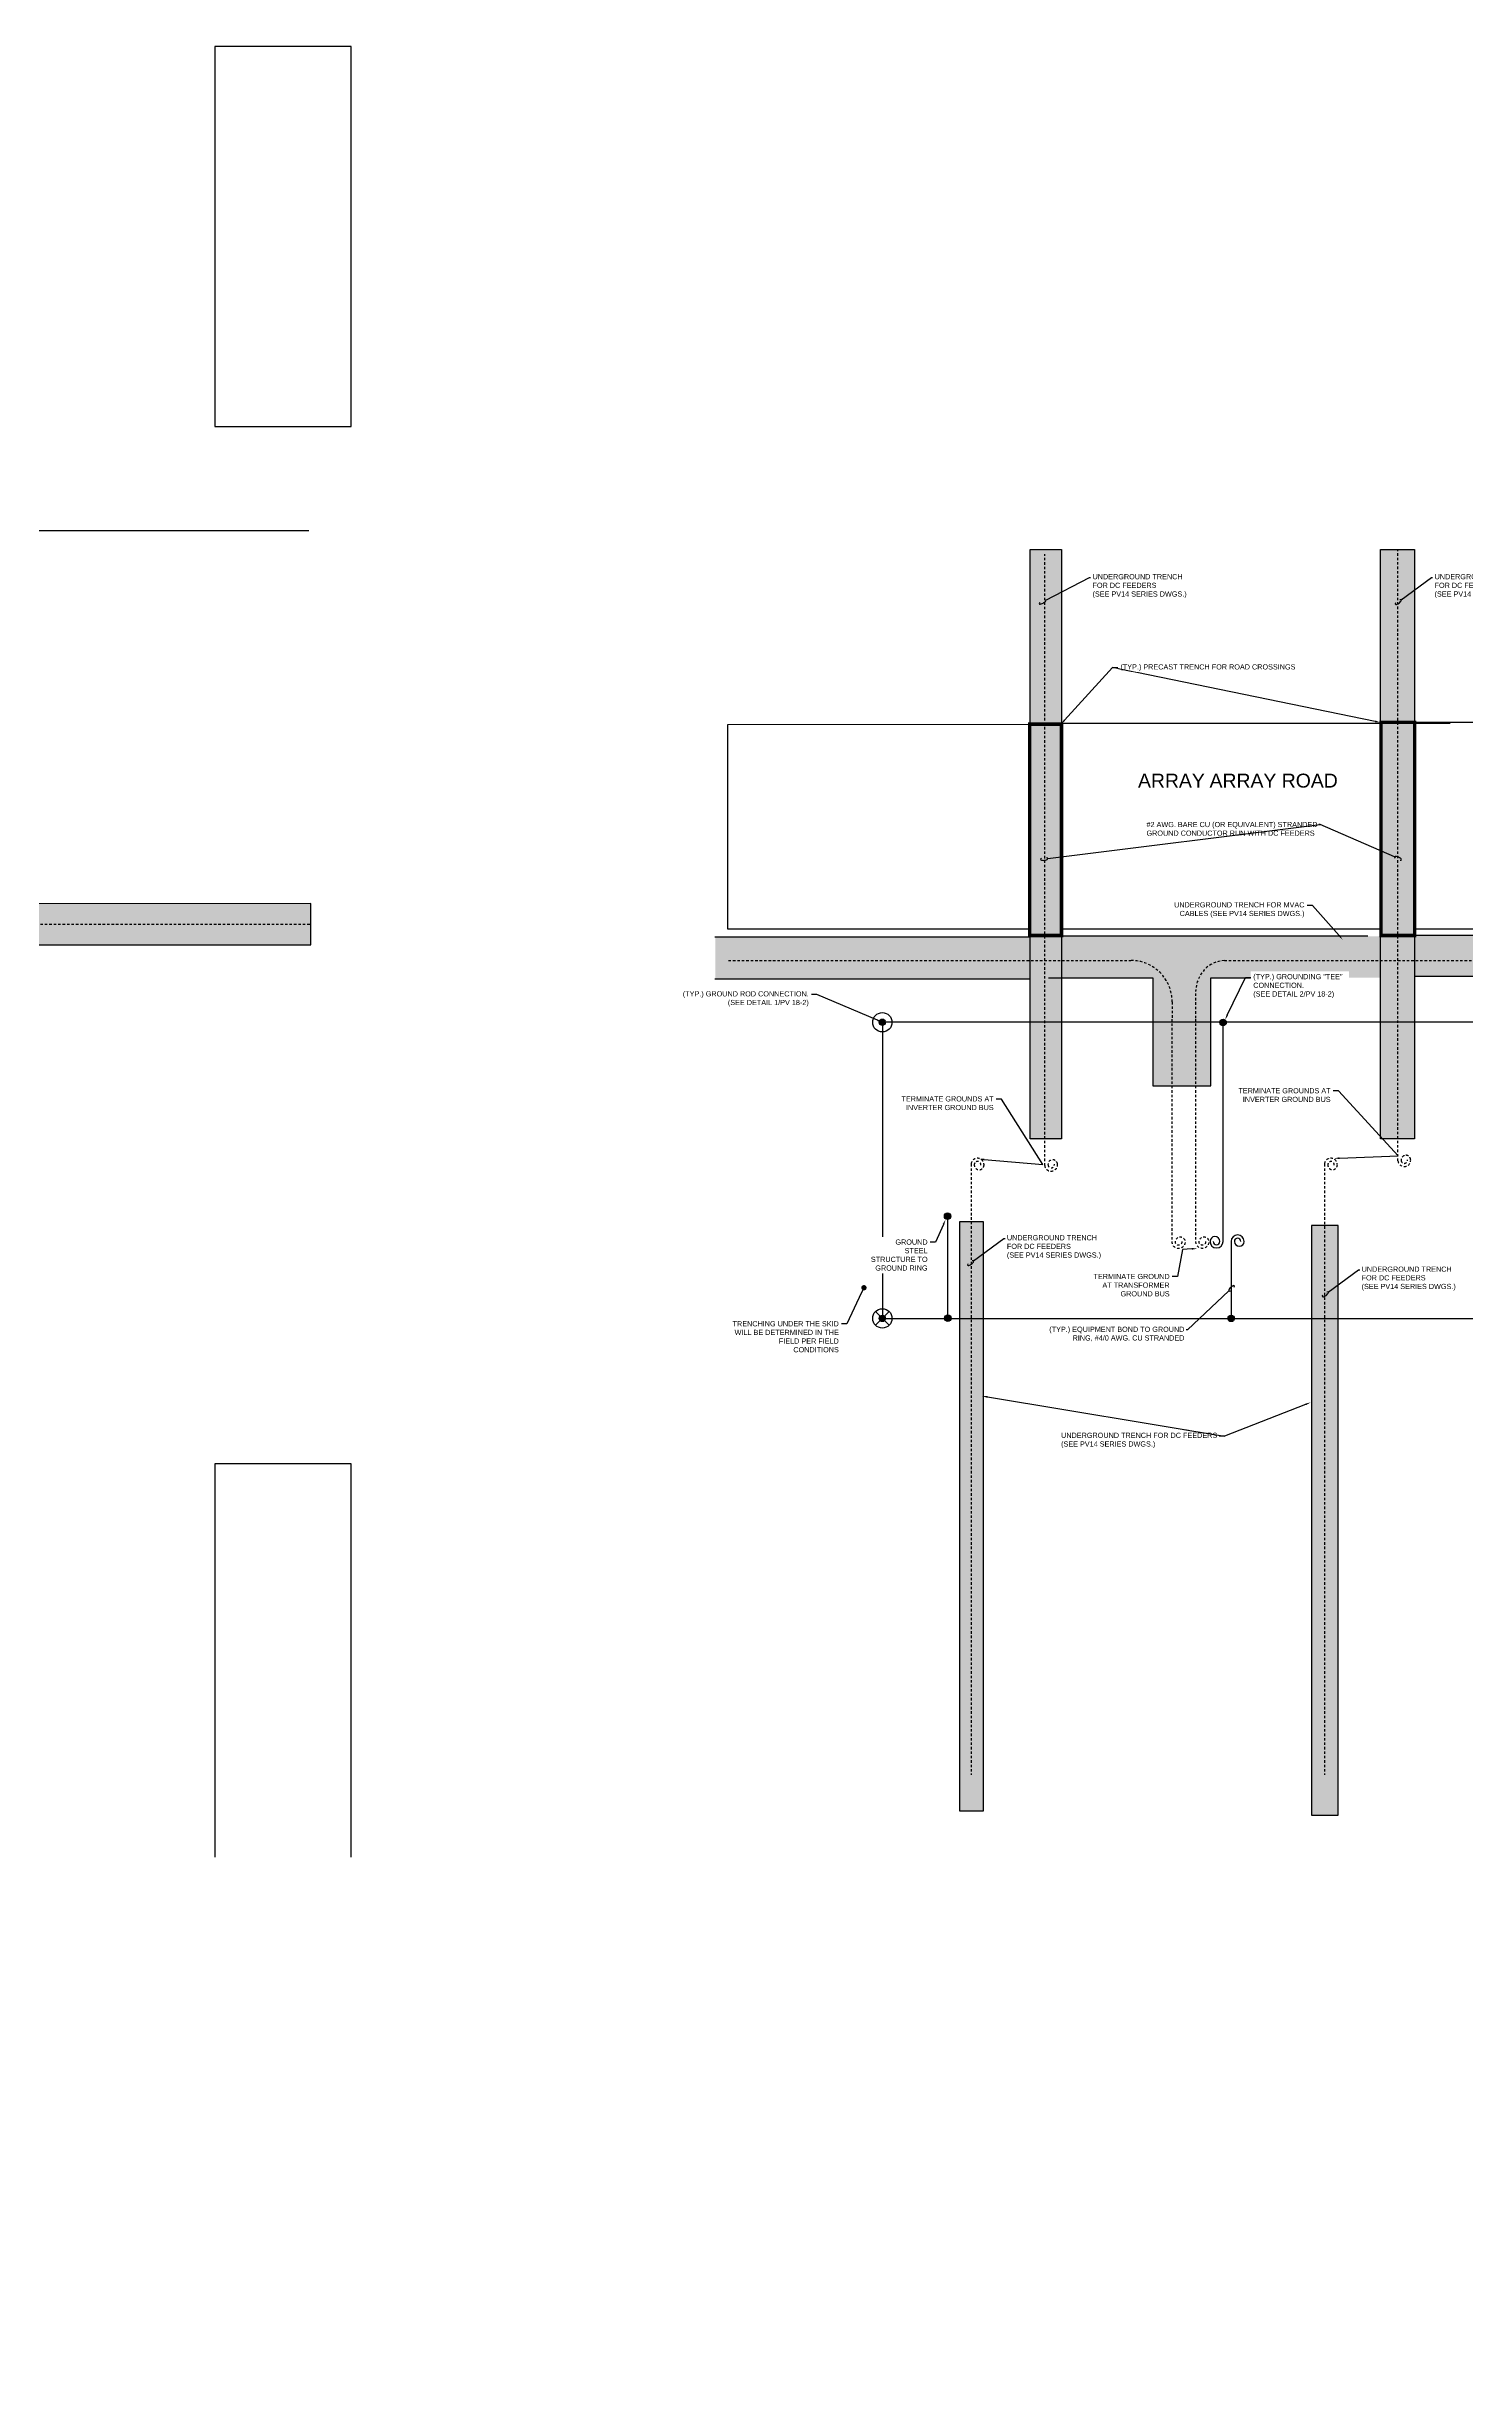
# Model space of a CAD drawing. Header units: feet. Extents: x -17 to 5745, y -41 to 4380.
# Drawn here: x 1798.1 to 1869.8, y 4261.9 to 4379.8 of the extents above; entities that cross this region are included whole.
import ezdxf
from ezdxf import colors
from ezdxf.entities.mleader import LeaderData, LeaderLine
from ezdxf.math import Vec2, Vec3

# ---------------------------------------------------------------- set-up
doc = ezdxf.new("R2010")
doc.units = ezdxf.units.FT
doc.header["$MEASUREMENT"] = 0
doc.linetypes.add('HIDDEN2', pattern=[0.1875, 0.125, -0.0625])
for name, color, linetype in [('C-ARRY-TABL', 253, 'Continuous'), ('E-CABL-UG1', 124, 'HIDDEN2'), ('E-CABL-UG4', 64, 'Continuous'), ('E-GRND', 3, 'Continuous'), ('E-TREN', 6, 'Continuous'), ('E-TREN-HATCH', 254, 'Continuous'), ('G-ANNO-TEXT', 1, 'Continuous'), ('G-TEXT', 7, 'Continuous')]:
    doc.layers.add(name, color=color, linetype=linetype)
doc.styles.add('NEI-A', font='arial.ttf')

# ---------------------------------------------------------------- blocks, each defined once
blk = doc.blocks.new('GRND_ROD')
at = {"linetype": 'Continuous'}
h = blk.add_hatch(color=256, dxfattribs=at)
edge = h.paths.add_edge_path()
edge.add_arc((0, 0), 0.0312, 0, 360)
for radius in [0.0937, 0.0312]:
    blk.add_circle((0, 0), radius, dxfattribs=at)
blk = doc.blocks.new('GRND_TEST_WELL')
at = {"linetype": 'Continuous'}
h = blk.add_hatch(color=256, dxfattribs=at)
edge = h.paths.add_edge_path()
edge.add_arc((0, 0), 0.0312, 0, 360)
for p, q in [((-0.066, 0.066), (0.066, -0.066)), ((-0.066, -0.066), (0.066, 0.066))]:
    blk.add_line(p, q, dxfattribs=at)
for radius in [0.0937, 0.0312]:
    blk.add_circle((0, 0), radius, dxfattribs=at)
blk = doc.blocks.new('Coil Spare')
at = {"color": 64}
for centre, radius, start, end in [((0.125, 0), 0.125, 0, 180), ((0.125, 0), 0.0625, 0, 180), ((0.15625, 0), 0.09375, 180, 0)]:
    blk.add_arc(centre, radius, start, end, dxfattribs=at)
blk = doc.blocks.new('GRND_CONNECTION')
at = {"linetype": 'Continuous'}
h = blk.add_hatch(color=256, dxfattribs=at)
edge = h.paths.add_edge_path()
edge.add_arc((0, 0), 0.0312, 0, 360)
blk.add_circle((0, 0), 0.0312, dxfattribs=at)
blk = doc.blocks.new('_Dot')
at = {"color": 0, "linetype": 'ByBlock', "lineweight": -2}
blk.add_line((-0.5, 0), (-1, 0), dxfattribs=at)
at = {"color": 0, "linetype": 'ByBlock', "const_width": 0.5}
blk.add_lwpolyline([(-0.25, 0, 1), (0.25, 0, 1)], format="xyb", close=True, dxfattribs=at)
blk = doc.blocks.new('Equipment Callout Arrowhead .75')
at = {"color": 0}
blk.add_ellipse((-0.25, 0), major_axis=(0.743, 0), ratio=0.350959, start_param=-0.80282, end_param=3.944413, dxfattribs=at)

msp = doc.modelspace()

# ---------------------------------------------------------------- hatches: boundary and pattern name
at = {"layer": 'E-TREN-HATCH'}
h = msp.add_hatch(color=256, dxfattribs=at)
h.dxf.hatch_style = 1
h.paths.add_polyline_path([(1847.81, 4324.5), (1849.39, 4324.5), (1849.39, 4354.28), (1847.81, 4354.28)])
h = msp.add_hatch(color=256, dxfattribs=at)
h.dxf.hatch_style = 1
h.paths.add_polyline_path([(1865.53, 4324.55), (1867.25, 4324.55), (1867.25, 4354.34), (1865.53, 4354.34)])
h = msp.add_hatch(color=256, dxfattribs=at)
h.dxf.hatch_style = 1
h.paths.add_polyline_path([(1847.81, 4332.64), (1847.81, 4334.74), (1831.89, 4334.74), (1831.89, 4332.64)])
h = msp.add_hatch(color=256, dxfattribs=at)
h.dxf.hatch_style = 1
h.paths.add_polyline_path([(1848.73, 4334.79), (1848.73, 4332.69), (1854.01, 4332.69), (1854.01, 4327.22), (1856.95, 4327.22), (1856.95, 4332.69), (1865.53, 4332.69), (1865.53, 4334.79)])
h = msp.add_hatch(color=256, dxfattribs=at)
h.dxf.hatch_style = 1
h.paths.add_polyline_path([(1867.24, 4334.84), (1897.32, 4334.84), (1897.32, 4332.75), (1886.18, 4332.75), (1886.18, 4320.12), (1884.95, 4320.12), (1884.95, 4332.75), (1871.33, 4332.75), (1871.33, 4324.56), (1870.8, 4324.56), (1870.8, 4332.75), (1867.24, 4332.75)])
h = msp.add_hatch(color=256, dxfattribs=at)
h.dxf.hatch_style = 1
h.paths.add_polyline_path([(1844.23, 4320.36), (1845.45, 4320.36), (1845.45, 4290.58), (1844.23, 4290.58)])
h = msp.add_hatch(color=256, dxfattribs=at)
h.dxf.hatch_style = 1
h.paths.add_polyline_path([(1862.03, 4320.16), (1863.39, 4320.16), (1863.39, 4290.37), (1862.03, 4290.37)])

# ---------------------------------------------------------------- linework, layer by layer
at = {"layer": 'C-ARRY-TABL'}
msp.add_lwpolyline([(1813.47, 4379.77), (1806.57, 4379.77), (1806.57, 4360.56), (1813.47, 4360.56)], close=True, dxfattribs=at)
for points in [[(1731.24, 4355.31), (1811.32, 4355.31)], [(1847.78, 4335.14), (1832.51, 4335.14), (1832.51, 4345.49), (1847.78, 4345.51)], [(1849.39, 4345.56), (1869.05, 4345.56)], [(1867.25, 4345.62), (1897.4, 4345.62), (1897.4, 4335.14), (1867.25, 4335.14)], [(1865.51, 4335.14), (1849.39, 4335.14)]]:
    msp.add_lwpolyline(points, dxfattribs=at)
at = {"layer": 'E-CABL-UG1'}
for points in [[(1849.03, 4323.26, -1), (1848.71, 4323.22, -1), (1849.19, 4323.28, -1), (1848.54, 4323.2), (1848.54, 4354.1)], [(1866.89, 4323.49, -1), (1866.57, 4323.45, -1), (1867.05, 4323.5, -1), (1866.41, 4323.43), (1866.41, 4354.33)], [(1832.55, 4333.57), (1852.89, 4333.57, -0.414214), (1854.99, 4331.47), (1854.99, 4330.65)], [(1856.19, 4330.65), (1856.19, 4332.05, -0.388736), (1857.63, 4333.57), (1897.33, 4333.57)], [(1845.31, 4323.22, 1), (1844.98, 4323.26, 1), (1845.47, 4323.2, 1), (1844.82, 4323.28), (1844.82, 4292.4)], [(1863.18, 4323.22, 1), (1862.86, 4323.26, 1), (1863.34, 4323.2, 1), (1862.69, 4323.28), (1862.69, 4292.4)]]:
    msp.add_lwpolyline(points, format="xyb", dxfattribs=at)
at = {"layer": 'E-CABL-UG1', "flags": 128}
for points in [[(1855.48, 4319.35, -1), (1855.15, 4319.32, -1), (1855.64, 4319.37, -1), (1854.99, 4319.3), (1854.99, 4330.64)], [(1856.68, 4319.35, -1), (1856.35, 4319.32, -1), (1856.84, 4319.37, -1), (1856.19, 4319.3), (1856.19, 4330.65)]]:
    msp.add_lwpolyline(points, format="xyb", dxfattribs=at)
at = {"layer": 'E-CABL-UG4', "flags": 128}
msp.add_lwpolyline([(1875.96, 4330.44), (1840.33, 4330.44), (1840.33, 4315.47), (1875.96, 4315.47)], close=True, dxfattribs=at)
for points in [[(1857.56, 4319.36), (1857.56, 4330.43)], [(1857.97, 4319.36), (1857.97, 4315.47)]]:
    msp.add_lwpolyline(points, dxfattribs=at)
at = {"layer": 'E-TREN'}
for points in [[(1847.81, 4354.34), (1849.39, 4354.34), (1849.39, 4324.55), (1847.81, 4324.55)], [(1865.53, 4354.34), (1867.25, 4354.34), (1867.25, 4324.55), (1865.53, 4324.55)], [(1844.23, 4290.57), (1845.45, 4290.57), (1845.45, 4320.36), (1844.23, 4320.36)], [(1862.03, 4290.36), (1863.39, 4290.36), (1863.39, 4320.16), (1862.03, 4320.16)]]:
    msp.add_lwpolyline(points, close=True, dxfattribs=at)
at = {"layer": 'E-TREN', "const_width": 0.175}
for points in [[(1847.78, 4334.83), (1849.39, 4334.83), (1849.39, 4345.51), (1847.78, 4345.51)], [(1865.55, 4334.83), (1867.25, 4334.83), (1867.25, 4345.6), (1865.55, 4345.6)]]:
    msp.add_lwpolyline(points, close=True, dxfattribs=at)
at = {"layer": 'E-TREN'}
for points in [[(1847.81, 4334.74), (1831.85, 4334.74)], [(1864.89, 4334.79), (1849.39, 4334.79)], [(1867.24, 4334.84), (1897.32, 4334.84), (1897.32, 4332.75), (1886.18, 4332.75), (1886.18, 4320.12), (1884.95, 4320.12), (1884.95, 4332.75), (1871.33, 4332.75), (1871.33, 4324.56), (1870.8, 4324.56), (1870.8, 4332.75), (1867.24, 4332.75)], [(1848.73, 4332.69), (1854.01, 4332.69), (1854.01, 4327.22), (1856.95, 4327.22), (1856.95, 4332.69), (1863.25, 4332.69)]]:
    msp.add_lwpolyline(points, dxfattribs=at)

# ---------------------------------------------------------------- block references
at = {"layer": 'E-CABL-UG4', "xscale": 2.629531065268866, "yscale": 2.629531065268866, "zscale": 2.629531065268866, "rotation": 180}
msp.add_blockref('Coil Spare', (1857.56, 4319.36), dxfattribs=at)
at = {"layer": 'E-CABL-UG4', "xscale": 2.629531065268866, "yscale": 2.629531065268866, "zscale": 2.629531065268866}
msp.add_blockref('Coil Spare', (1857.97, 4319.36), dxfattribs=at)
at = {"layer": 'E-GRND', "rotation": 270}
for name, p, xscale, yscale, zscale in [('GRND_ROD', (1840.33, 4330.44), 5.214970900475605, 5.214970900475605, 5.214970900475605), ('GRND_CONNECTION', (1857.56, 4330.43), 5.259062130537732, 5.259062130537732, 5.259062130537732), ('GRND_TEST_WELL', (1840.33, 4315.47), 5.214970900475605, 5.214970900475605, 5.214970900475605), ('GRND_CONNECTION', (1857.97, 4315.47), 5.259062130537732, 5.259062130537732, 5.259062130537732)]:
    msp.add_blockref(name, p, dxfattribs=dict(at, xscale=xscale, yscale=yscale, zscale=zscale))

# ---------------------------------------------------------------- leaders
at = {"layer": 'G-ANNO-TEXT'}
ml = msp.add_multileader_mtext('Standard', dxfattribs=at)
ml.set_content('\\A1;UNDERGROUND TRENCH FOR DC FEEDERS \\P(SEE PV14 SERIES DWGS.)', color=256, style='NEI-A')
ml.set_leader_properties()
ml.set_arrow_properties(name='Equipment Callout Arrowhead .75')
ml.build(insert=Vec2(0, 0))
ml.multileader.update_dxf_attribs({"dogleg_length": 0.0625, "arrow_head_size": 0.255})
ctx = ml.context
ctx.base_point, ctx.char_height, ctx.arrow_head_size, ctx.landing_gap_size, ctx.plane_origin = Vec3(1850.87, 4352.93), 0.2622, 0.255, 0.09, Vec3(1857.82, 4363.13)
notes = []
notes.append((ctx, [(0, (1, 1, 0), (1850.8, 4352.93), (1, 0), 0.0625, [(1, [(1848.37, 4351.66)], 0, [])])]))
ctx.mtext.insert, ctx.mtext.width, ctx.mtext.defined_height, ctx.mtext.flow_direction = Vec3(1850.96, 4353.1), 4.7534, 2.14, 5
ml = msp.add_multileader_mtext('Standard', dxfattribs=at)
ml.set_content('\\A1;UNDERGROUND TRENCH FOR DC FEEDERS \\P(SEE PV14 SERIES DWGS.)', color=256, style='NEI-A')
ml.set_leader_properties()
ml.set_arrow_properties(name='Equipment Callout Arrowhead .75')
ml.build(insert=Vec2(0, 0))
ml.multileader.update_dxf_attribs({"dogleg_length": 0.0625, "arrow_head_size": 0.255})
ctx = ml.context
ctx.base_point, ctx.char_height, ctx.arrow_head_size, ctx.landing_gap_size, ctx.plane_origin = Vec3(1868.17, 4352.93), 0.2622, 0.255, 0.09, Vec3(1872.07, 4363.13)
notes.append((ctx, [(0, (1, 1, 0), (1868.1, 4352.93), (1, 0), 0.0625, [(0, [(1866.37, 4351.65)], 0, [])])]))
ctx.mtext.insert, ctx.mtext.width, ctx.mtext.defined_height, ctx.mtext.flow_direction = Vec3(1868.26, 4353.1), 4.7534, 2.14, 5
ml = msp.add_multileader_mtext('Standard', dxfattribs=at)
ml.set_content('\\A1;UNDERGROUND TRENCH FOR DC FEEDERS \\P(SEE PV14 SERIES DWGS.)', color=256, style='NEI-A')
ml.set_leader_properties()
ml.set_arrow_properties(name='Equipment Callout Arrowhead .75')
ml.build(insert=Vec2(0, 0))
ml.multileader.update_dxf_attribs({"dogleg_length": 0.0625, "arrow_head_size": 0.255})
ctx = ml.context
ctx.base_point, ctx.char_height, ctx.arrow_head_size, ctx.landing_gap_size, ctx.plane_origin = Vec3(1864.48, 4317.92), 0.2622, 0.255, 0.09, Vec3(1868.38, 4328.12)
notes.append((ctx, [(0, (1, 1, 0), (1864.42, 4317.92), (1, 0), 0.0625, [(0, [(1862.68, 4316.65)], 0, [])])]))
ctx.mtext.insert, ctx.mtext.width, ctx.mtext.defined_height, ctx.mtext.flow_direction = Vec3(1864.57, 4318.09), 4.7534, 2.14, 5
for ctx, leaders in notes:
    for number, flags, end, landing, length, lines in leaders:
        leader = LeaderData()
        leader.index, (leader.has_last_leader_line, leader.has_dogleg_vector, leader.attachment_direction) = number, flags
        leader.last_leader_point, leader.dogleg_vector, leader.dogleg_length = Vec3(end), Vec3(landing), length
        for number, points, colour, breaks in lines:
            line = LeaderLine()
            line.index, line.vertices, line.color, line.breaks = number, Vec3.list(points), colors.encode_raw_color(colour), breaks
            leader.lines.append(line)
        ctx.leaders.append(leader)

# ---------------------------------------------------------------- next in the draw order: leaders
ml = msp.add_multileader_mtext('Standard', dxfattribs=at)
ml.set_content('\\A1;(TYP.) PRECAST TRENCH FOR ROAD CROSSINGS', color=256, style='NEI-A')
ml.set_leader_properties()
ml.build(insert=Vec2(0, 0))
ml.multileader.update_dxf_attribs({"dogleg_length": 3.07, "arrow_head_size": 0.269})
ctx = ml.context
ctx.base_point, ctx.char_height, ctx.arrow_head_size, ctx.landing_gap_size, ctx.plane_origin = Vec3(1852.24, 4348.37), 0.2623, 0.269, 0.134, Vec3(1903.36, 4304.99)
notes = []
notes.append((ctx, [(0, (1, 1, 0), (1851.97, 4348.37), (1, 0), 0.269, [(1, [(1865.52, 4345.6)], 0, []), (0, [(1849.36, 4345.51)], 0, [])])]))
ctx.mtext.insert, ctx.mtext.width, ctx.mtext.flow_direction = Vec3(1852.37, 4348.54), 8.838, 5
ctx.mtext.has_bg_fill, ctx.mtext.bg_color, ctx.mtext.bg_scale_factor, ctx.mtext.bg_transparency, ctx.mtext.use_window_bg_color = 1, -1073741824, 1.5, 0, 1
at = {"layer": 'G-TEXT', "color": 253}
ml = msp.add_multileader_mtext('Standard', dxfattribs=at)
ml.set_content('ARRAY ROAD', color=253, style='NEI-A')
ml.set_leader_properties()
ml.set_arrow_properties(name='DOT')
ml.build(insert=Vec2(0, 0))
ml.multileader.update_dxf_attribs({"dogleg_length": 0.36, "arrow_head_size": 0.351})
ctx = ml.context
ctx.base_point, ctx.char_height, ctx.arrow_head_size, ctx.landing_gap_size, ctx.plane_origin = Vec3(1853.25, 4342.65), 0.702, 0.351, 0.00546, Vec3(1849.15, 4337.68)
notes.append((ctx, [(0, (0, 0, 0), (0, 0), (1, 0), 1, [])]))
ctx.mtext.insert, ctx.mtext.width, ctx.mtext.flow_direction = Vec3(1853.26, 4343.01), 6.4402, 5
ctx.mtext.has_bg_fill, ctx.mtext.bg_color, ctx.mtext.bg_scale_factor, ctx.mtext.bg_transparency, ctx.mtext.use_window_bg_color = 1, -1073741824, 1.5, 0, 1
for ctx, leaders in notes:
    for number, flags, end, landing, length, lines in leaders:
        leader = LeaderData()
        leader.index, (leader.has_last_leader_line, leader.has_dogleg_vector, leader.attachment_direction) = number, flags
        leader.last_leader_point, leader.dogleg_vector, leader.dogleg_length = Vec3(end), Vec3(landing), length
        for number, points, colour, breaks in lines:
            line = LeaderLine()
            line.index, line.vertices, line.color, line.breaks = number, Vec3.list(points), colors.encode_raw_color(colour), breaks
            leader.lines.append(line)
        ctx.leaders.append(leader)

# ---------------------------------------------------------------- next in the draw order: linework, layer by layer
at = {"layer": 'E-CABL-UG4', "flags": 128}
msp.add_lwpolyline([(1843.63, 4320.64), (1843.63, 4315.48)], dxfattribs=at)

# ---------------------------------------------------------------- next in the draw order: block references
at = {"layer": 'E-GRND', "xscale": 5.259062130537732, "yscale": 5.259062130537732, "zscale": 5.259062130537732, "rotation": 180}
for p in [(1843.63, 4320.64), (1843.64, 4315.48)]:
    msp.add_blockref('GRND_CONNECTION', p, dxfattribs=at)

# ---------------------------------------------------------------- next in the draw order: leaders
at = {"layer": 'G-ANNO-TEXT'}
ml = msp.add_multileader_mtext('Standard', dxfattribs=at)
ml.set_content('\\A1;#2 AWG. BARE CU (OR EQUIVALENT) STRANDED GROUND CONDUCTOR RUN WITH DC FEEDERS ', color=256, style='NEI-A')
ml.set_leader_properties()
ml.set_arrow_properties(name='Equipment Callout Arrowhead .75')
ml.build(insert=Vec2(0, 0))
ml.multileader.update_dxf_attribs({"dogleg_length": 0.0625, "arrow_head_size": 0.255})
ctx = ml.context
ctx.base_point, ctx.char_height, ctx.arrow_head_size, ctx.landing_gap_size, ctx.plane_origin = Vec3(1853.6, 4340.44), 0.2622, 0.255, 0.09, Vec3(1827.3, 4360.15)
notes = []
notes.append((ctx, [(1, (1, 1, 0), (1862.47, 4340.44), (-1, 0), 0.0625, [(2, [(1848.45, 4338.69)], 0, []), (1, [(1866.47, 4338.7)], 0, [])])]))
ctx.mtext.insert, ctx.mtext.width, ctx.mtext.defined_height, ctx.mtext.flow_direction = Vec3(1853.69, 4340.57), 8.6348, 2.14, 5
ml = msp.add_multileader_mtext('Standard', dxfattribs=at)
ml.set_content('\\A1;UNDERGROUND TRENCH FOR MVAC CABLES (SEE PV14 SERIES DWGS.)', color=256, style='NEI-A')
ml.set_leader_properties()
ml.build(insert=Vec2(0, 0))
ml.multileader.update_dxf_attribs({"dogleg_length": 3.07, "arrow_head_size": 0.269})
ctx = ml.context
ctx.base_point, ctx.char_height, ctx.arrow_head_size, ctx.landing_gap_size, ctx.plane_origin = Vec3(1855, 4336.34), 0.2623, 0.269, 0.134, Vec3(1909.72, 4283.31)
ctx.text_align_type = 2
notes.append((ctx, [(1, (1, 1, 0), (1862.09, 4336.34), (-1, 0), 0.269, [(1, [(1863.61, 4334.62)], 0, [])])]))
ctx.mtext.insert, ctx.mtext.width, ctx.mtext.alignment, ctx.mtext.flow_direction = Vec3(1861.68, 4336.51), 6.5828, 3, 5
ctx.mtext.has_bg_fill, ctx.mtext.bg_color, ctx.mtext.bg_scale_factor, ctx.mtext.bg_transparency, ctx.mtext.use_window_bg_color = 1, -1073741824, 1.5, 0, 1
ml = msp.add_multileader_mtext('Standard', dxfattribs=at)
ml.set_content('\\A1;UNDERGROUND TRENCH FOR DC FEEDERS \\P(SEE PV14 SERIES DWGS.)', color=256, style='NEI-A')
ml.set_leader_properties()
ml.set_arrow_properties(name='Equipment Callout Arrowhead .75')
ml.build(insert=Vec2(0, 0))
ml.multileader.update_dxf_attribs({"dogleg_length": 0.0625, "arrow_head_size": 0.255})
ctx = ml.context
ctx.base_point, ctx.char_height, ctx.arrow_head_size, ctx.landing_gap_size, ctx.plane_origin = Vec3(1846.54, 4319.51), 0.2622, 0.255, 0.09, Vec3(1850.45, 4329.71)
notes.append((ctx, [(0, (1, 1, 0), (1846.48, 4319.51), (1, 0), 0.0625, [(0, [(1844.74, 4318.23)], 0, [])])]))
ctx.mtext.insert, ctx.mtext.width, ctx.mtext.defined_height, ctx.mtext.flow_direction = Vec3(1846.63, 4319.68), 4.7534, 2.14, 5
for ctx, leaders in notes:
    for number, flags, end, landing, length, lines in leaders:
        leader = LeaderData()
        leader.index, (leader.has_last_leader_line, leader.has_dogleg_vector, leader.attachment_direction) = number, flags
        leader.last_leader_point, leader.dogleg_vector, leader.dogleg_length = Vec3(end), Vec3(landing), length
        for number, points, colour, breaks in lines:
            line = LeaderLine()
            line.index, line.vertices, line.color, line.breaks = number, Vec3.list(points), colors.encode_raw_color(colour), breaks
            leader.lines.append(line)
        ctx.leaders.append(leader)

# ---------------------------------------------------------------- next in the draw order: leaders
ml = msp.add_multileader_mtext('Standard', dxfattribs=at)
ml.set_content('\\A1;TERMINATE GROUND AT TRANSFORMER GROUND BUS', color=256, style='NEI-A')
ml.set_leader_properties()
ml.build(insert=Vec2(0, 0))
ml.multileader.update_dxf_attribs({"dogleg_length": 3.07, "arrow_head_size": 0.269})
ctx = ml.context
ctx.base_point, ctx.char_height, ctx.arrow_head_size, ctx.landing_gap_size, ctx.plane_origin = Vec3(1850.91, 4317.58), 0.2623, 0.269, 0.134, Vec3(1871.56, 4349.93)
ctx.text_align_type = 2
notes = []
notes.append((ctx, [(0, (1, 1, 0), (1855.26, 4317.58), (-1, 0), 0.269, [(1, [(1856.26, 4319), (1855.51, 4318.96)], 0, [])])]))
ctx.mtext.insert, ctx.mtext.width, ctx.mtext.defined_height, ctx.mtext.alignment, ctx.mtext.flow_direction = Vec3(1854.86, 4317.72), 3.9638, 0.605, 3, 5
ctx.mtext.has_bg_fill, ctx.mtext.bg_color, ctx.mtext.bg_scale_factor, ctx.mtext.bg_transparency, ctx.mtext.use_window_bg_color = 1, -1073741824, 1.5, 0, 1
for ctx, leaders in notes:
    for number, flags, end, landing, length, lines in leaders:
        leader = LeaderData()
        leader.index, (leader.has_last_leader_line, leader.has_dogleg_vector, leader.attachment_direction) = number, flags
        leader.last_leader_point, leader.dogleg_vector, leader.dogleg_length = Vec3(end), Vec3(landing), length
        for number, points, colour, breaks in lines:
            line = LeaderLine()
            line.index, line.vertices, line.color, line.breaks = number, Vec3.list(points), colors.encode_raw_color(colour), breaks
            leader.lines.append(line)
        ctx.leaders.append(leader)

# ---------------------------------------------------------------- next in the draw order: leaders
at = {"layer": 'G-TEXT', "color": 253}
ml = msp.add_multileader_mtext('Standard', dxfattribs=at)
ml.set_content('ARRAY ROAD', color=253, style='NEI-A')
ml.set_leader_properties()
ml.set_arrow_properties(name='DOT')
ml.build(insert=Vec2(0, 0))
ml.multileader.update_dxf_attribs({"dogleg_length": 0.36, "arrow_head_size": 0.351})
ctx = ml.context
ctx.base_point, ctx.char_height, ctx.arrow_head_size, ctx.landing_gap_size, ctx.plane_origin = Vec3(1856.87, 4342.65), 0.702, 0.351, 0.00546, Vec3(1852.77, 4337.68)
notes = []
notes.append((ctx, [(0, (0, 0, 0), (0, 0), (1, 0), 1, [])]))
ctx.mtext.insert, ctx.mtext.width, ctx.mtext.flow_direction = Vec3(1856.88, 4343.01), 6.4402, 5
ctx.mtext.has_bg_fill, ctx.mtext.bg_color, ctx.mtext.bg_scale_factor, ctx.mtext.bg_transparency, ctx.mtext.use_window_bg_color = 1, -1073741824, 1.5, 0, 1
for ctx, leaders in notes:
    for number, flags, end, landing, length, lines in leaders:
        leader = LeaderData()
        leader.index, (leader.has_last_leader_line, leader.has_dogleg_vector, leader.attachment_direction) = number, flags
        leader.last_leader_point, leader.dogleg_vector, leader.dogleg_length = Vec3(end), Vec3(landing), length
        for number, points, colour, breaks in lines:
            line = LeaderLine()
            line.index, line.vertices, line.color, line.breaks = number, Vec3.list(points), colors.encode_raw_color(colour), breaks
            leader.lines.append(line)
        ctx.leaders.append(leader)

# ---------------------------------------------------------------- next in the draw order: hatches: boundary and pattern name
at = {"layer": 'E-TREN-HATCH'}
h = msp.add_hatch(color=256, dxfattribs=at)
h.dxf.hatch_style = 1
h.paths.add_polyline_path([(1811.42, 4334.35), (1811.42, 4336.45), (1787.53, 4336.45), (1787.53, 4334.35)])

# ---------------------------------------------------------------- next in the draw order: linework, layer by layer
at = {"layer": 'C-ARRY-TABL'}
msp.add_lwpolyline([(1813.47, 4288.23), (1813.47, 4308.11), (1806.57, 4308.11), (1806.57, 4288.23)], dxfattribs=at)
at = {"layer": 'E-CABL-UG1', "flags": 128}
msp.add_lwpolyline([(1776.1, 4324.42), (1776.1, 4333.3, -0.414214), (1778.2, 4335.4), (1811.38, 4335.4)], format="xyb", dxfattribs=at)
at = {"layer": 'E-TREN'}
msp.add_lwpolyline([(1777.81, 4334.35), (1811.42, 4334.35), (1811.42, 4336.45), (1767.29, 4336.43)], dxfattribs=at)

# ---------------------------------------------------------------- next in the draw order: leaders
at = {"layer": 'G-ANNO-TEXT'}
ml = msp.add_multileader_mtext('Standard', dxfattribs=at)
ml.set_content('\\A1;TERMINATE GROUNDS AT INVERTER GROUND BUS ', color=256, style='NEI-A')
ml.set_leader_properties()
ml.build(insert=Vec2(0, 0))
ml.multileader.update_dxf_attribs({"dogleg_length": 3.07, "arrow_head_size": 0.269})
ctx = ml.context
ctx.base_point, ctx.char_height, ctx.arrow_head_size, ctx.landing_gap_size, ctx.plane_origin = Vec3(1858.22, 4326.98), 0.2623, 0.269, 0.134, Vec3(1891.64, 4350.11)
ctx.text_align_type = 2
notes = []
notes.append((ctx, [(0, (1, 1, 0), (1863.4, 4326.98), (-1, 0), 0.269, [(1, [(1863.18, 4323.56), (1866.42, 4323.69)], 0, [])])]))
ctx.mtext.insert, ctx.mtext.width, ctx.mtext.defined_height, ctx.mtext.alignment, ctx.mtext.flow_direction = Vec3(1863, 4327.11), 4.6565, 0.605, 3, 5
ctx.mtext.has_bg_fill, ctx.mtext.bg_color, ctx.mtext.bg_scale_factor, ctx.mtext.bg_transparency, ctx.mtext.use_window_bg_color = 1, -1073741824, 1.5, 0, 1
ml = msp.add_multileader_mtext('Standard', dxfattribs=at)
ml.set_content('\\A1;TERMINATE GROUNDS AT INVERTER GROUND BUS ', color=256, style='NEI-A')
ml.set_leader_properties()
ml.build(insert=Vec2(0, 0))
ml.multileader.update_dxf_attribs({"dogleg_length": 3.07, "arrow_head_size": 0.269})
ctx = ml.context
ctx.base_point, ctx.char_height, ctx.arrow_head_size, ctx.landing_gap_size, ctx.plane_origin = Vec3(1841.18, 4326.56), 0.2623, 0.269, 0.134, Vec3(1874.6, 4349.69)
ctx.text_align_type = 2
notes.append((ctx, [(0, (1, 1, 0), (1846.36, 4326.56), (-1, 0), 0.269, [(1, [(1845.21, 4323.53), (1848.44, 4323.25)], 0, [])])]))
ctx.mtext.insert, ctx.mtext.width, ctx.mtext.defined_height, ctx.mtext.alignment, ctx.mtext.flow_direction = Vec3(1845.96, 4326.7), 4.6565, 0.605, 3, 5
ctx.mtext.has_bg_fill, ctx.mtext.bg_color, ctx.mtext.bg_scale_factor, ctx.mtext.bg_transparency, ctx.mtext.use_window_bg_color = 1, -1073741824, 1.5, 0, 1
ml = msp.add_multileader_mtext('Standard', dxfattribs=at)
ml.set_content('\\A1;GROUND STEEL STRUCTURE TO GROUND RING', color=256, style='NEI-A')
ml.set_leader_properties()
ml.build(insert=Vec2(0, 0))
ml.multileader.update_dxf_attribs({"dogleg_length": 3.07, "arrow_head_size": 0.269})
ctx = ml.context
ctx.base_point, ctx.char_height, ctx.arrow_head_size, ctx.landing_gap_size, ctx.plane_origin = Vec3(1839.62, 4319.32), 0.2623, 0.269, 0.134, Vec3(1860.25, 4340.85)
ctx.text_align_type = 2
notes.append((ctx, [(0, (1, 1, 0), (1843.02, 4319.32), (-1, 0), 0.269, [(0, [(1843.53, 4320.47)], 0, [])])]))
ctx.mtext.insert, ctx.mtext.width, ctx.mtext.defined_height, ctx.mtext.alignment, ctx.mtext.flow_direction = Vec3(1842.62, 4319.46), 2.8803, 0.605, 3, 5
ctx.mtext.has_bg_fill, ctx.mtext.bg_color, ctx.mtext.bg_scale_factor, ctx.mtext.bg_transparency, ctx.mtext.use_window_bg_color = 1, -1073741824, 1.5, 0, 1
ml = msp.add_multileader_mtext('Standard', dxfattribs=at)
ml.set_content('\\A1;TRENCHING UNDER THE SKID WILL BE DETERMINED IN THE FIELD PER FIELD CONDITIONS', color=256, style='NEI-A')
ml.set_leader_properties()
ml.set_arrow_properties(name='DOT')
ml.build(insert=Vec2(0, 0))
ml.multileader.update_dxf_attribs({"dogleg_length": 3.07, "arrow_head_size": 0.269})
ctx = ml.context
ctx.base_point, ctx.char_height, ctx.arrow_head_size, ctx.landing_gap_size, ctx.plane_origin = Vec3(1832.61, 4315.19), 0.2623, 0.269, 0.134, Vec3(1905.47, 4372.45)
ctx.text_align_type = 2
notes.append((ctx, [(1, (1, 1, 0), (1838.53, 4315.19), (-1, 0), 0.269, [(1, [(1839.4, 4317.02)], 0, [])])]))
ctx.mtext.insert, ctx.mtext.width, ctx.mtext.alignment, ctx.mtext.flow_direction = Vec3(1838.13, 4315.33), 5.4091, 3, 5
ctx.mtext.has_bg_fill, ctx.mtext.bg_color, ctx.mtext.bg_scale_factor, ctx.mtext.bg_transparency, ctx.mtext.use_window_bg_color = 1, -1073741824, 1.5, 0, 1
ml = msp.add_multileader_mtext('Standard', dxfattribs=at)
ml.set_content('\\A1;(TYP.) EQUIPMENT BOND TO GROUND RING, #4/0 AWG. CU STRANDED ', color=256, style='NEI-A')
ml.set_leader_properties()
ml.set_arrow_properties(name='Equipment Callout Arrowhead .75')
ml.build(insert=Vec2(0, 0))
ml.multileader.update_dxf_attribs({"dogleg_length": 0.0625, "arrow_head_size": 0.255})
ctx = ml.context
ctx.base_point, ctx.char_height, ctx.arrow_head_size, ctx.landing_gap_size, ctx.plane_origin = Vec3(1848.72, 4314.89), 0.2622, 0.255, 0.09, Vec3(1855.86, 4322.86)
ctx.text_align_type = 2
notes.append((ctx, [(1, (1, 1, 0), (1855.76, 4314.89), (-1, 0), 0.0625, [(0, [(1858.04, 4317.03)], 0, [])])]))
ctx.mtext.insert, ctx.mtext.width, ctx.mtext.defined_height, ctx.mtext.alignment, ctx.mtext.flow_direction = Vec3(1855.61, 4315.05), 6.8221, 2.14, 3, 5
ml = msp.add_multileader_mtext('Standard', dxfattribs=at)
ml.set_content('\\A1;UNDERGROUND TRENCH FOR DC FEEDERS \\P(SEE PV14 SERIES DWGS.)', color=256, style='NEI-A')
ml.set_leader_properties()
ml.build(insert=Vec2(0, 0))
ml.multileader.update_dxf_attribs({"dogleg_length": 3.07, "arrow_head_size": 0.269})
ctx = ml.context
ctx.base_point, ctx.char_height, ctx.arrow_head_size, ctx.landing_gap_size, ctx.plane_origin = Vec3(1849.24, 4309.52), 0.2623, 0.269, 0.134, Vec3(1839.45, 4242.86)
notes.append((ctx, [(0, (1, 1, 0), (1857.63, 4309.52), (-1, 0), 0.269, [(0, [(1845.39, 4311.54)], 0, []), (1, [(1861.99, 4311.22)], 0, [])])]))
ctx.mtext.insert, ctx.mtext.width, ctx.mtext.flow_direction = Vec3(1849.37, 4309.69), 7.881, 5
ctx.mtext.has_bg_fill, ctx.mtext.bg_color, ctx.mtext.bg_scale_factor, ctx.mtext.bg_transparency, ctx.mtext.use_window_bg_color = 1, -1073741824, 1.5, 0, 1
for ctx, leaders in notes:
    for number, flags, end, landing, length, lines in leaders:
        leader = LeaderData()
        leader.index, (leader.has_last_leader_line, leader.has_dogleg_vector, leader.attachment_direction) = number, flags
        leader.last_leader_point, leader.dogleg_vector, leader.dogleg_length = Vec3(end), Vec3(landing), length
        for number, points, colour, breaks in lines:
            line = LeaderLine()
            line.index, line.vertices, line.color, line.breaks = number, Vec3.list(points), colors.encode_raw_color(colour), breaks
            leader.lines.append(line)
        ctx.leaders.append(leader)

# ---------------------------------------------------------------- next in the draw order: leaders
at = {"layer": 'G-TEXT', "color": 253}
ml = msp.add_multileader_mtext('Standard', dxfattribs=at)
ml.set_content('ARRAY ROAD', color=253, style='NEI-A')
ml.set_leader_properties()
ml.set_arrow_properties(name='DOT')
ml.build(insert=Vec2(0, 0))
ml.multileader.update_dxf_attribs({"dogleg_length": 0.36, "arrow_head_size": 0.351})
ctx = ml.context
ctx.base_point, ctx.char_height, ctx.arrow_head_size, ctx.landing_gap_size, ctx.plane_origin = Vec3(2061.55, 4344.42), 0.702, 0.351, 0.00546, Vec3(2057.45, 4339.45)
notes = []
notes.append((ctx, [(0, (0, 0, 0), (0, 0), (1, 0), 1, [])]))
ctx.mtext.insert, ctx.mtext.width, ctx.mtext.flow_direction = Vec3(2061.56, 4344.78), 6.4402, 5
ctx.mtext.has_bg_fill, ctx.mtext.bg_color, ctx.mtext.bg_scale_factor, ctx.mtext.bg_transparency, ctx.mtext.use_window_bg_color = 1, -1073741824, 1.5, 0, 1
for ctx, leaders in notes:
    for number, flags, end, landing, length, lines in leaders:
        leader = LeaderData()
        leader.index, (leader.has_last_leader_line, leader.has_dogleg_vector, leader.attachment_direction) = number, flags
        leader.last_leader_point, leader.dogleg_vector, leader.dogleg_length = Vec3(end), Vec3(landing), length
        for number, points, colour, breaks in lines:
            line = LeaderLine()
            line.index, line.vertices, line.color, line.breaks = number, Vec3.list(points), colors.encode_raw_color(colour), breaks
            leader.lines.append(line)
        ctx.leaders.append(leader)

# ---------------------------------------------------------------- next in the draw order: linework, layer by layer
at = {"layer": 'E-TREN'}
msp.add_lwpolyline([(1831.85, 4332.64), (1847.81, 4332.64)], dxfattribs=at)

# ---------------------------------------------------------------- next in the draw order: leaders
at = {"layer": 'G-ANNO-TEXT'}
ml = msp.add_multileader_mtext('Standard', dxfattribs=at)
ml.set_content('{\\C7;(TYP.) GROUNDING "TEE" CONNECTION. \\P(SEE DETAIL 2/PV 18-2) }', color=256, style='NEI-A')
ml.set_leader_properties(color=256)
ml.build(insert=Vec2(0, 0))
ml.multileader.update_dxf_attribs({"dogleg_length": 0.269, "arrow_head_size": 0.269})
ctx = ml.context
ctx.base_point, ctx.char_height, ctx.arrow_head_size, ctx.landing_gap_size, ctx.plane_origin = Vec3(1858.96, 4332.71), 0.2623, 0.269, 0.134, Vec3(1867.99, 4329.56)
notes = []
notes.append((ctx, [(1, (1, 1, 0), (1858.69, 4332.71), (1, 0), 0.269, [(0, [(1857.66, 4330.56)], 0, [])])]))
ctx.mtext.insert, ctx.mtext.width, ctx.mtext.flow_direction = Vec3(1859.09, 4332.88), 4.7173, 5
ctx.mtext.has_bg_fill, ctx.mtext.bg_color, ctx.mtext.bg_scale_factor, ctx.mtext.bg_transparency, ctx.mtext.use_window_bg_color = 1, -1073741824, 1.5, 0, 1
for ctx, leaders in notes:
    for number, flags, end, landing, length, lines in leaders:
        leader = LeaderData()
        leader.index, (leader.has_last_leader_line, leader.has_dogleg_vector, leader.attachment_direction) = number, flags
        leader.last_leader_point, leader.dogleg_vector, leader.dogleg_length = Vec3(end), Vec3(landing), length
        for number, points, colour, breaks in lines:
            line = LeaderLine()
            line.index, line.vertices, line.color, line.breaks = number, Vec3.list(points), colors.encode_raw_color(colour), breaks
            leader.lines.append(line)
        ctx.leaders.append(leader)

# ---------------------------------------------------------------- next in the draw order: leaders
ml = msp.add_multileader_mtext('Standard', dxfattribs=at)
ml.set_content('{\\C7;(TYP.) GROUND ROD CONNECTION. \\P(SEE DETAIL 1/PV 18-2) }', color=256, style='NEI-A')
ml.set_leader_properties(color=256)
ml.build(insert=Vec2(0, 0))
ml.multileader.update_dxf_attribs({"dogleg_length": 0.269, "arrow_head_size": 0.269})
ctx = ml.context
ctx.base_point, ctx.char_height, ctx.arrow_head_size, ctx.landing_gap_size, ctx.plane_origin = Vec3(1830.16, 4331.84), 0.2623, 0.269, 0.134, Vec3(1839.87, 4330.29)
ctx.text_align_type = 2
notes = []
notes.append((ctx, [(0, (1, 1, 0), (1837.02, 4331.84), (-1, 0), 0.269, [(0, [(1840.33, 4330.44)], 0, [])])]))
ctx.mtext.insert, ctx.mtext.alignment, ctx.mtext.flow_direction = Vec3(1836.61, 4332.01), 3, 5
ctx.mtext.has_bg_fill, ctx.mtext.bg_color, ctx.mtext.bg_scale_factor, ctx.mtext.bg_transparency, ctx.mtext.use_window_bg_color = 1, -1073741824, 1.5, 0, 1
for ctx, leaders in notes:
    for number, flags, end, landing, length, lines in leaders:
        leader = LeaderData()
        leader.index, (leader.has_last_leader_line, leader.has_dogleg_vector, leader.attachment_direction) = number, flags
        leader.last_leader_point, leader.dogleg_vector, leader.dogleg_length = Vec3(end), Vec3(landing), length
        for number, points, colour, breaks in lines:
            line = LeaderLine()
            line.index, line.vertices, line.color, line.breaks = number, Vec3.list(points), colors.encode_raw_color(colour), breaks
            leader.lines.append(line)
        ctx.leaders.append(leader)

doc.saveas('drawing.dxf')
